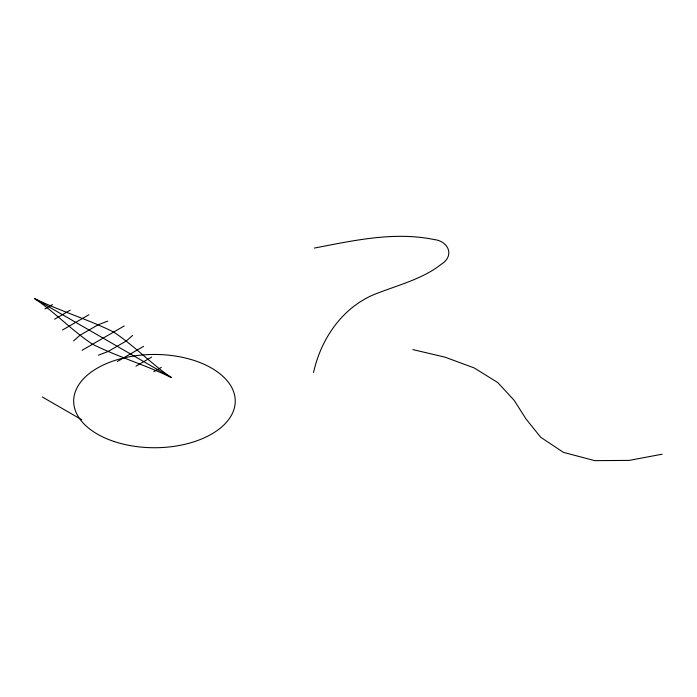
<?xml version="1.0" encoding="UTF-8"?>
<svg xmlns="http://www.w3.org/2000/svg" width="697" height="697" viewBox="0 0 697 697"><rect width="100%" height="100%" fill="white"/><g stroke="black" fill="none" stroke-linecap="round" stroke-linejoin="round"><path stroke-width="1.05" d="M313.563 372.477C321.247 337.27 344.527 304.415 379.517 292.461C400.461 284.367 423.009 278.591 440.966 264.459C454.958 256.13 448.746 241.014 433.9 239.507C394.223 231.352 353.44 240.578 314.391 248.062M73.629 340.842L79.806 335.379L98.321 324.689L107.782 321.125M132.587 335.449L126.41 340.911L107.904 351.593L98.443 355.165M44.974 308.884L52.432 304.58M54.627 319.182L70.275 310.148M62.599 329.951L88.92 314.756M82.011 350.33L124.214 325.961M117.305 361.534L143.617 346.339M135.95 366.134L151.597 357.099M153.793 371.71L161.251 367.406M662.15 454.2L629.182 460.403L594.646 460.639L563.376 452.336L540.706 437.263L526.104 419.097L514.107 400.27L497.806 382.601L474.221 367.946L445.008 357.16L412.851 349.606M34.85 298.734C60.543 311.245 88.101 319.322 113.663 332.051C134.155 345.581 151.022 363.764 171.366 377.556C145.682 365.045 118.115 356.969 92.562 344.24C72.07 330.709 55.202 312.526 34.85 298.734L171.366 377.556M42.273 396.959L81.715 419.733M114.064 441.489A80.782 46.638 0 0 0 235.246 401.097A80.782 46.638 0 0 0 114.064 360.706A80.782 46.638 0 0 0 114.064 441.489"/></g></svg>
